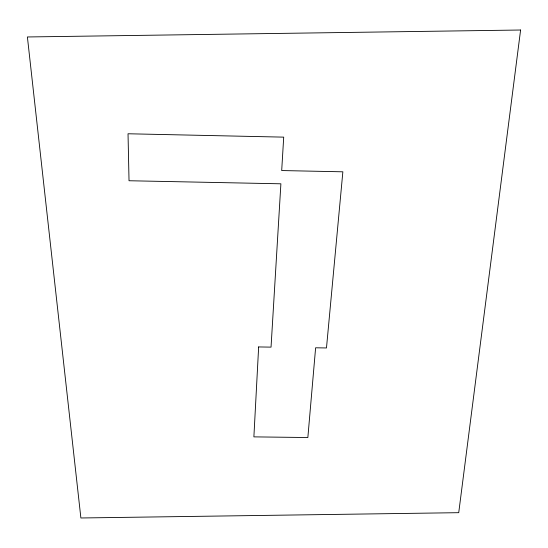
<?xml version="1.0" encoding="UTF-8"?>
<svg xmlns="http://www.w3.org/2000/svg" width="548" height="548" viewBox="0 0 548 548"><rect width="100%" height="100%" fill="white"/><g stroke="black" fill="none" stroke-linecap="round" stroke-linejoin="round"><path stroke-width="0.82" d="M258.649 346.939L253.882 436.872L307.853 437.53L315.621 347.795L326.478 347.959L342.863 171.812L281.693 170.551L283.706 137.137L128.027 133.767L129.027 180.744L280.891 183.806L271.041 347.131L258.649 346.939M520.6 30.017L458.731 512.681L80.885 517.983L27.4 36.969L520.6 30.017"/></g></svg>
